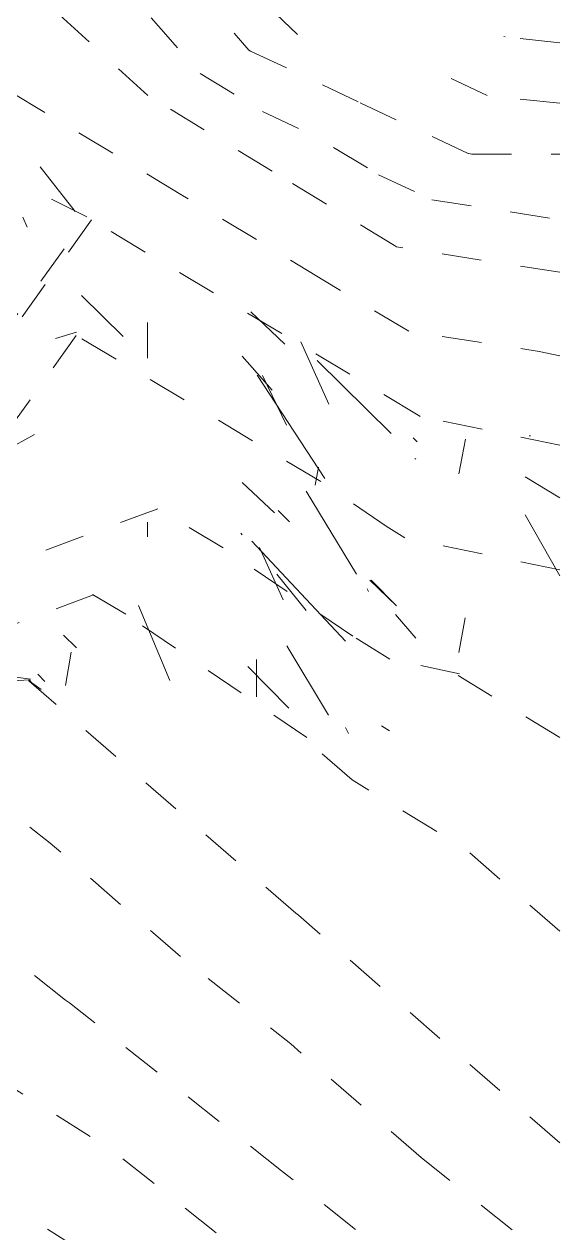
# Model space of a CAD drawing. Header units: metres. Extents: x 118 to 503, y -395 to 55.
# Drawn here: x 361.265 to 362.614, y -338.092 to -335.049 of the extents above; entities that cross this region are included whole.
import ezdxf

# ---------------------------------------------------------------- set-up
doc = ezdxf.new("R2010")
doc.units = ezdxf.units.M
doc.linetypes.add('Overhead', pattern=[0.003969, 0.002381, -0.001587])
for name, color, linetype, lineweight, true_color in [('C-TOPO', 7, 'Continuous', 9, 0x7f7f7f), ('C-TOPO-MAJR', 7, 'Continuous', 9, 0x7f7f7f), ('C-TOPO-MINR', 7, 'Continuous', 9, 0x7f7f7f)]:
    doc.layers.add(name, color=color, linetype=linetype, lineweight=lineweight, true_color=true_color)

# ---------------------------------------------------------------- blocks, each defined once
blk = doc.blocks.new('YADRAN_AB_ARQ_MO_000_SITIO_rvt-1-Nivel Base - Bocatoma')
at = {"layer": 'C-TOPO', "linetype": 'Overhead', "true_color": 0xeaeaea}
h = blk.add_hatch(dxfattribs=at)
h.set_pattern_fill('FP_873', color=254, style=0, pattern_type=2)
h.set_pattern_definition([(118.722, (-59.342, -119.335), (-0.77174942, 1.04352093), [0.19269, -1.413]), (140.931, (-59.435, -119.166), (-4.629478156, 3.7060044543), [0.13914, -6.818]), (139.643, (-58.771, -119.392), (-11.57421417415, 9.8126522569), [0.32403, -15.878]), (120.367, (-59.018, -119.182), (-2.3147000237, 3.859312106), [0.12211, -5.983]), (90, (-59.08, -119.442), (-0.77163, 0.67851), [0.07297, -0.29186]), (128.012, (-59.08, -119.369), (5.4013478383, -6.9384860833), [0.32578, -15.963]), (76.971, (-59.28, -119.112), (-0.77156992, -2.969500618), [0.06845, -3.354]), (135.758, (-59.265, -119.045), (3.086316559, -3.078678816), [0.10771, -5.278])])
h.paths.add_polyline_path([(329.9277, -335.5371), (330.601, -335.5348), (330.8779, -335.5339), (329.8664, -334.5511), (329.9699, -334.9969), (329.9357, -335.0634), (329.9277, -335.5339), (329.9277, -335.5339)])
h = blk.add_hatch(dxfattribs=at)
h.set_pattern_fill('FP_882', color=254, style=0, pattern_type=2)
h.set_pattern_definition([(114.808, (17.52, -174.834), (-0.84435585, 1.20491725), [0.24151, -1.771]), (149.647, (17.419, -174.615), (-5.066154573, 2.877886215), [0.137, -6.713]), (147.188, (18.145, -174.507), (-12.6665175454, 8.127908707), [0.32151, -15.754]), (116.804, (17.875, -174.333), (-2.533258593, 4.85869885), [0.14981, -7.341]), (90, (17.808, -174.821), (-0.84443, 0.58331), [0.12435, -0.49741]), (127.276, (17.808, -174.697), (5.911156843, -7.8140813944), [0.3625, -17.762]), (82.313, (17.588, -174.408), (-0.844460925, -5.634679405), [0.12626, -6.187]), (140.036, (17.605, -174.283), (3.377834726, -2.955077928), [0.11017, -5.399])])
h.paths.add_polyline_path([(330.8779, -335.5339), (330.8779, -335.5338), (330.4626, -335.1197), (330.3069, -334.6839), (329.8664, -334.5511), (330.8465, -335.5033)])
h = blk.add_hatch(dxfattribs=at)
h.set_pattern_fill('FP_863', color=254, style=0, pattern_type=2)
h.set_pattern_definition([(110.86, (232.202, -165.806), (-0.64714712, 1.0225874), [0.21815, -1.6]), (158.818, (232.125, -165.602), (-3.883486158, 1.40838037), [0.09719, -4.762]), (154.761, (232.681, -165.239), (-9.709307043, 4.534696461), [0.229, -11.221]), (112.935, (232.474, -165.141), (-1.94203287, 4.420681613), [0.13289, -6.512]), (90, (232.422, -165.694), (-0.64732, 0.34737), [0.13514, -0.54054]), (125.157, (232.422, -165.559), (4.5314089977, -6.4859056654), [0.29228, -14.322]), (84.78, (232.254, -165.32), (-0.647319498, -6.409689638), [0.14229, -6.972]), (143.299, (232.267, -165.179), (2.589088656, -2.065056816), [0.08074, -3.956])])
h.paths.add_polyline_path([(330.1714, -336.5221), (330.8779, -335.5339), (329.9277, -335.5372), (330.1245, -336.3327)])
h = blk.add_hatch(dxfattribs=at)
h.set_pattern_fill('FP_871', color=254, style=0, pattern_type=2)
h.set_pattern_definition([(137.036, (353.662, -252.595), (-0.5252051, 0.1262501), [0.08612, -0.63158]), (208.78, (353.599, -252.536), (-3.150961755, -1.782667891), [0.08389, -4.111]), (206.279, (354.05, -251.977), (-7.877917146, -3.912601584), [0.18744, -9.184]), (142.816, (353.882, -252.06), (-1.57573599, 1.10463093), [0.05274, -2.584]), (90, (353.84, -252.391), (-0.52521, -0.23665), [0.07258, -0.29032]), (172.363, (353.84, -252.319), (3.676388171, -0.520869127), [0.13778, -6.751]), (82.92, (353.704, -252.3), (-0.525207002, -3.865741763), [0.08522, -4.176]), (197.348, (353.714, -252.216), (2.10053774, 0.58359397), [0.05502, -2.696])])
h.paths.add_polyline_path([(330.7246, -336.6975), (330.7246, -336.6975), (330.569, -336.4406), (330.8013, -336.1157), (330.8779, -335.5339), (330.1714, -336.5221), (330.2466, -336.51), (330.2969, -336.5221), (330.2972, -336.5619), (330.451, -336.6107)])
h = blk.add_hatch(dxfattribs=at)
h.set_pattern_fill('FP_869', color=254, style=0, pattern_type=2)
h.set_pattern_definition([(114.287, (-49.47, -83.202), (-0.75519703, 1.22368172), [0.22031, -1.616]), (136.791, (-49.561, -83.002), (-4.530600197, 4.191591564), [0.14504, -7.107]), (135.368, (-48.911, -83.226), (-11.326900218, 11.1542073161), [0.33956, -16.638]), (115.816, (-49.153, -82.987), (-2.265487885, 4.5705759683), [0.13872, -6.797]), (90, (-49.213, -83.312), (-0.75512, 0.77361), [0.08998, -0.35992]), (123.192, (-49.213, -83.222), (5.2856126485, -8.1143400245), [0.35863, -17.573]), (79.749, (-49.41, -82.922), (-0.755042627, -3.725093534), [0.08486, -4.158]), (131.167, (-49.394, -82.839), (3.020251896, -3.5439981205), [0.11472, -5.621])])
h.paths.add_polyline_path([(330.7246, -336.6975), (331.7055, -336.0284), (330.8779, -335.5339), (330.8013, -336.1157), (331.0479, -336.2631), (330.7246, -336.6975)])
h = blk.add_hatch(dxfattribs=at)
h.set_pattern_fill('FP_870', color=254, style=0, pattern_type=2)
h.set_pattern_definition([(112.726, (-41.951, -61.936), (-0.73631854, 1.28749979), [0.22874, -1.677]), (134.476, (-42.039, -61.725), (-4.4187215124, 4.4330800426), [0.14715, -7.21]), (133.069, (-41.406, -61.967), (-11.0458902729, 11.7872994059), [0.34508, -16.909]), (114.174, (-41.642, -61.715), (-2.2090203126, 4.803635978), [0.14386, -7.049]), (90, (-41.701, -62.054), (-0.7364, 0.8172), [0.09409, -0.37638]), (121.214, (-41.701, -61.96), (5.1549230902, -8.543278264), [0.36946, -18.103]), (80.409, (-41.892, -61.644), (-0.736418731, -3.887643045), [0.0884, -4.331]), (128.941, (-41.877, -61.557), (2.945755516, -3.739468141), [0.11716, -5.741])])
h.paths.add_polyline_path([(331.4605, -336.8335), (331.7037, -336.0296), (330.7249, -336.6975), (331.3985, -336.8221)])
h = blk.add_hatch(dxfattribs=at)
h.set_pattern_fill('FP_867', color=254, style=0, pattern_type=2)
h.set_pattern_definition([(113.489, (-46.511, -74.592), (-0.74985575, 1.259493656), [0.22577, -1.656]), (135.888, (-46.601, -74.385), (-4.4991037586, 4.2952007233), [0.14622, -7.165]), (134.449, (-45.957, -74.61), (-11.2476528859, 11.43697518185), [0.34266, -16.79]), (114.987, (-46.196, -74.366), (-2.24959798, 4.7106401425), [0.14201, -6.959]), (90, (-46.256, -74.703), (-0.74986, 0.79355), [0.09319, -0.37278]), (122.264, (-46.256, -74.61), (5.2489017267, -8.3503392518), [0.36523, -17.896]), (80.18, (-46.451, -74.301), (-0.749774615, -3.865762862), [0.08793, -4.309]), (130.219, (-46.436, -74.214), (2.9992204155, -3.639911336), [0.11613, -5.69])])
h.paths.add_polyline_path([(331.399, -338.4745), (331.399, -338.4744), (331.399, -338.4745)])
h.paths.add_polyline_path([(331.6024, -336.8511), (331.7055, -336.0284), (331.4605, -336.8335), (331.58, -336.8357)])
h = blk.add_hatch(dxfattribs=at)
h.set_pattern_fill('FP_875', color=254, style=0, pattern_type=2)
h.set_pattern_definition([(119.513, (-39.347, -191.705), (-0.8337112, 1.02304226), [0.20308, -1.489]), (148.595, (-39.447, -191.528), (-5.0019517954, 2.989550913), [0.13675, -6.701]), (146.82, (-38.73, -191.58), (-12.5052735611, 8.1488749422), [0.31875, -15.619]), (121.502, (-38.997, -191.406), (-2.5007493925, 3.96809829), [0.12764, -6.254]), (90, (-39.063, -191.747), (-0.83368, 0.57324), [0.08995, -0.3598]), (131.155, (-39.063, -191.657), (5.8359821227, -6.7115621979), [0.32937, -16.139]), (79.209, (-39.28, -191.409), (-0.833688444, -3.924305786), [0.08906, -4.364]), (141.498, (-39.263, -191.321), (3.334604875, -2.742599876), [0.10653, -5.22])])
h.paths.add_polyline_path([(331.6024, -336.8511), (331.7945, -336.6741), (332.0561, -336.5148), (332.0561, -336.1008), (331.7055, -336.0285), (331.6043, -336.8361)])
h = blk.add_hatch(dxfattribs=at)
h.set_pattern_fill('FP_9', color=254, style=0, pattern_type=2)
h.set_pattern_definition([(108.435, (0.22005, 0), (-0.84619223, 1.69225102), [0.32116, -2.355]), (139.399, (0.11849, 0.30468), (-5.077691293, 4.231354319), [0.15606, -7.647]), (136.848, (0.84633, 0.40624), (-12.6948874328, 11.8483985102), [0.37123, -18.19]), (109.983, (0.5755, 0.66014), (-2.539087963, 6.770939525), [0.19812, -9.708]), (90, (0.5078, 0), (-0.84633, 0.84633), [0.16927, -0.67706]), (118.443, (0.5078, 0.16927), (5.9243810864, -11.002394574), [0.46201, -22.638]), (84.289, (0.28775, 0.5755), (-0.846343167, -7.61658477), [0.17011, -8.335]), (129.806, (0.30468, 0.74477), (3.385306297, -4.231567933), [0.1322, -6.478])])
h.paths.add_polyline_path([(332.0561, -336.1008), (332.0561, -336.1007), (331.7055, -336.0284)])
h = blk.add_hatch(dxfattribs=at)
h.set_pattern_fill('FP_881', color=254, style=0, pattern_type=2)
h.set_pattern_definition([(111.094, (-38.249, -64.412), (-0.77865382, 1.42419687), [0.25967, -1.904]), (136.259, (-38.343, -64.17), (-4.672737188, 4.386863431), [0.15091, -7.395]), (134.48, (-37.673, -64.301), (-11.681762802, 11.8586007353), [0.35568, -17.428]), (112.607, (-37.922, -64.047), (-2.336499674, 5.4625555345), [0.16208, -7.942]), (90, (-37.985, -64.492), (-0.77879, 0.8302), [0.11887, -0.47548]), (120.293, (-37.985, -64.373), (5.4515555907, -9.3775520476), [0.40142, -19.67]), (82.23, (-38.187, -64.027), (-0.778850135, -5.11365159), [0.11521, -5.645]), (129.372, (-38.172, -63.912), (3.115371878, -3.915374022), [0.12277, -6.016])])
h.paths.add_polyline_path([(331.7055, -336.0284), (331.7055, -336.0284), (331.7055, -336.0284)])
h = blk.add_hatch(dxfattribs=at)
h.set_pattern_fill('FP_865', color=254, style=0, pattern_type=2)
h.set_pattern_definition([(165.885, (23.896, -354.297), (-0.84446693, 0.12297198), [0.10449, -0.76626]), (178.588, (23.794, -354.272), (-5.06677577847, 0.11211727634), [0.11826, -5.795]), (178.101, (24.52, -354.213), (-12.6672242775, 0.41441071398), [0.27038, -13.248]), (167.32, (24.25, -354.204), (-2.5335695195, 0.5476903594), [0.06925, -3.393]), (90, (24.183, -354.278), (-0.84447, 0.03358), [0.01788, -0.07151]), (172.631, (24.183, -354.26), (5.91089160013, -0.77131576145), [0.22139, -10.848]), (48.354, (23.963, -354.232), (-0.844477279, -0.860233971), [0.02542, -1.245]), (176.513, (23.98, -354.213), (3.3776480272, -0.2236896729), [0.0846, -4.146])])
h.paths.add_polyline_path([(330.7246, -336.6975), (330.7246, -336.6975), (330.451, -336.6975)])
h.paths.add_polyline_path([(330.3523, -336.8286), (330.7246, -336.6975), (330.2972, -336.5619), (330.3329, -336.6175), (330.3418, -336.6672), (330.3017, -336.6641), (330.2417, -336.6236), (330.2444, -336.5536), (330.1717, -336.5226), (330.2879, -336.7194)])
at = {"layer": 'C-TOPO-MAJR', "color": 254, "linetype": 'Overhead', "true_color": 0xd4d4d4}
for p, q in [((331.9189, -335.0808), (331.9154, -335.0792)), ((332.0561, -335.0955), (331.9189, -335.0808)), ((331.2733, -335.114), (331.2772, -335.1164)), ((331.5535, -335.2467), (331.8258, -335.3746)), ((331.8258, -335.3746), (331.8344, -335.3759)), ((331.8345, -335.3759), (332.0561, -335.3759)), ((331.645, -335.6094), (331.6397, -335.6062)), ((332.0561, -335.6734), (331.645, -335.6094)), ((331.0438, -336.2687), (330.571, -336.4439)), ((330.7189, -336.7023), (330.7199, -336.6992)), ((332.0561, -336.8444), (331.7873, -336.6807))]:
    blk.add_line(p, q, dxfattribs=at)
at = {"layer": 'C-TOPO-MAJR', "color": 254, "linetype": 'Overhead', "true_color": 0xd4d4d4, "flags": 128}
for points in [[(331.0186, -335.2281), (330.3529, -334.6202), (329.9011, -334.5615)], [(330.839, -334.6215), (330.8477, -334.6294), (331.0605, -334.8717), (331.2732, -335.114)], [(331.2772, -335.1164), (331.5495, -335.2443), (331.5534, -335.2467)], [(331.3318, -335.4188), (331.0292, -335.2345), (331.0186, -335.2281)], [(331.6397, -335.6062), (331.3371, -335.4219), (331.3318, -335.4188)], [(331.3911, -337.287), (330.7259, -336.7079), (330.7189, -336.7023)], [(330.8119, -337.5066), (330.278, -337.0829), (330.148, -337.0669)], [(332.0561, -337.8653), (331.398, -337.2925), (331.3911, -337.287)], [(331.3553, -337.9362), (330.8214, -337.5125), (330.8119, -337.5066)], [(331.0203, -338.2425), (330.2994, -337.7906), (330.2916, -337.7871)], [(331.8549, -338.3319), (331.36, -337.9392), (331.3553, -337.9362)]]:
    blk.add_lwpolyline(points, dxfattribs=at)
at = {"layer": 'C-TOPO-MINR', "color": 254, "linetype": 'Overhead', "true_color": 0xd4d4d4}
for p, q in [((331.3959, -335.0745), (331.2468, -334.9331)), ((330.8657, -335.5339), (329.9304, -335.0669)), ((331.1506, -335.1731), (331.3078, -335.2688)), ((331.8729, -335.2281), (331.7315, -335.1617)), ((332.0561, -335.2476), (331.8729, -335.2281)), ((331.5994, -335.4276), (331.7338, -335.4907)), ((331.7338, -335.4907), (332.0561, -335.5409)), ((330.1683, -336.5094), (330.8657, -335.5339)), ((330.8769, -335.5413), (330.1757, -336.5221)), ((331.6992, -336.0327), (330.8769, -335.5413)), ((331.6757, -335.8216), (331.4635, -335.6948)), ((330.8386, -335.8322), (330.3133, -336.5671)), ((331.454, -336.2), (330.8386, -335.8322)), ((331.7034, -336.0355), (331.6992, -336.0327)), ((331.7045, -336.0363), (331.7034, -336.0355)), ((332.0561, -336.1088), (331.7045, -336.0363)), ((331.6191, -336.3124), (331.454, -336.2)), ((331.2088, -336.3673), (331.0396, -336.2662)), ((331.6662, -336.342), (331.6191, -336.3124)), ((331.5348, -336.5894), (331.2088, -336.3673)), ((332.0561, -336.4225), (331.6662, -336.342)), ((330.8821, -336.4859), (330.6488, -336.5724)), ((330.9636, -336.5345), (330.8796, -336.4844)), ((331.4188, -336.8448), (330.9636, -336.5345)), ((331.6279, -336.6478), (331.5348, -336.5894)), ((331.8038, -336.6841), (331.6279, -336.6478)), ((330.7199, -336.6992), (330.2928, -336.7277)), ((330.7266, -336.7074), (330.721, -336.7006)), ((330.7507, -336.7238), (330.7266, -336.7074)), ((331.5331, -336.9515), (331.3807, -336.8188))]:
    blk.add_line(p, q, dxfattribs=at)
at = {"layer": 'C-TOPO-MINR', "color": 254, "linetype": 'Overhead', "true_color": 0xd4d4d4, "flags": 128}
for points in [[(330.5948, -334.6181), (330.9406, -334.9339), (331.0456, -335.0535), (331.1506, -335.1731)], [(331.1019, -335.4771), (330.9526, -335.3861), (330.5282, -335.1325)], [(331.3078, -335.2688), (331.4422, -335.3319), (331.5994, -335.4276)], [(331.4634, -335.6948), (331.3141, -335.6039), (331.1019, -335.4771)], [(332.0561, -335.8835), (332.0042, -335.8728), (331.6757, -335.8216)], [(331.1011, -337.3964), (330.7729, -337.1106), (330.4955, -336.8905)], [(332.0561, -337.3325), (331.8169, -337.1243), (331.5332, -336.9515)], [(331.7068, -337.9023), (331.3785, -337.6165), (331.1011, -337.3964)], [(331.1911, -338.0921), (330.9276, -337.883), (330.5504, -337.6465)], [(332.0561, -338.2411), (331.9842, -338.1224), (331.7068, -337.9023)]]:
    blk.add_lwpolyline(points, dxfattribs=at)

msp = doc.modelspace()

# ---------------------------------------------------------------- block references
at = {"lineweight": 5}
msp.add_blockref('YADRAN_AB_ARQ_MO_000_SITIO_rvt-1-Nivel Base - Bocatoma', (30.5579, 0), dxfattribs=at)

doc.saveas('drawing.dxf')
